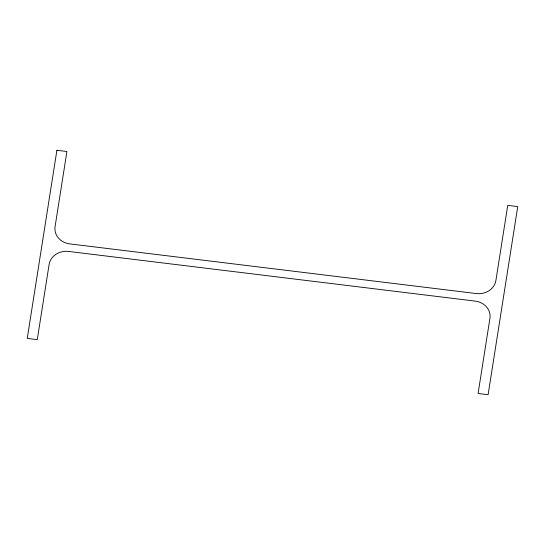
<?xml version="1.0" encoding="UTF-8"?>
<svg xmlns="http://www.w3.org/2000/svg" width="545" height="545" viewBox="0 0 545 545"><rect width="100%" height="100%" fill="white"/><g stroke="black" fill="none" stroke-linecap="round" stroke-linejoin="round"><path stroke-width="0.82" d="M56.898 150.291L27.25 338.404L37.264 339.63L49.118 264.427A17.297 15.226 0 0 1 68.622 251.436L475.185 301.106A17.297 15.226 0 0 1 489.941 318.287L478.088 393.49L488.102 394.709L517.75 206.596L507.736 205.37L495.882 280.573A17.297 15.226 0 0 1 476.378 293.564L69.815 243.894A17.297 15.226 0 0 1 55.059 226.713L66.912 151.51L56.898 150.291"/></g></svg>
